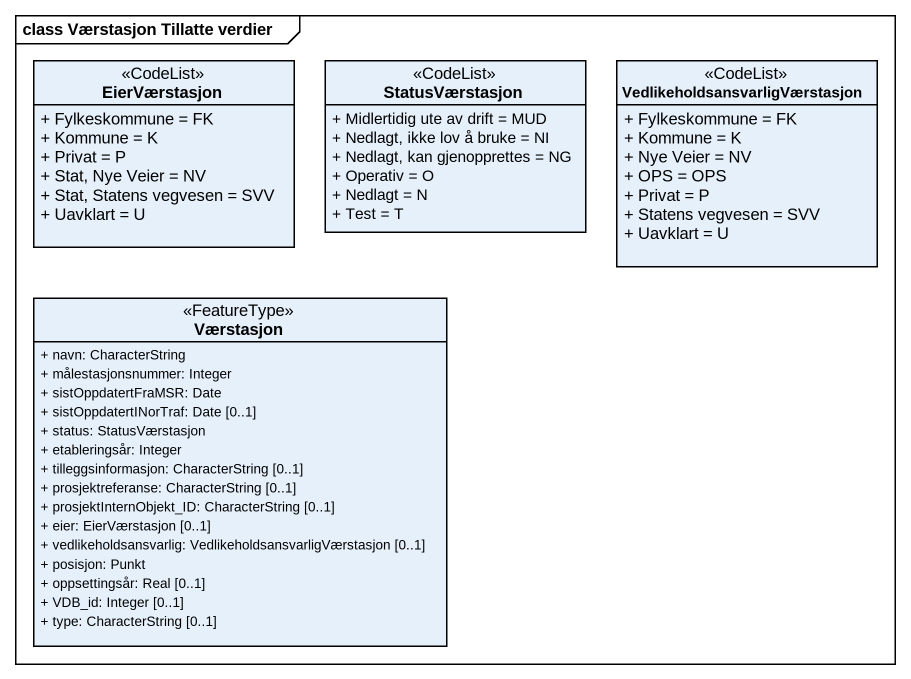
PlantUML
@startuml
mainframe class Værstasjon Tillatte verdier
hide circle
hide empty members
skinparam classAttributeIconSize 0
class EierVærstasjon <<CodeList>> {
  + Fylkeskommune = FK
  + Kommune = K
  + Privat = P
  + Stat, Nye Veier = NV
  + Stat, Statens vegvesen = SVV
  + Uavklart = U
}
class StatusVærstasjon <<CodeList>> {
  + Midlertidig ute av drift = MUD
  + Nedlagt, ikke lov å bruke = NI
  + Nedlagt, kan gjenopprettes = NG
  + Operativ = O
  + Nedlagt = N
  + Test = T
}
class "VedlikeholdsansvarligVærstasjon" as VedlikeholdsansvarligVærstas <<CodeList>> {
  + Fylkeskommune = FK
  + Kommune = K
  + Nye Veier = NV
  + OPS = OPS
  + Privat = P
  + Statens vegvesen = SVV
  + Uavklart = U
}
class Værstasjon <<FeatureType>> {
  + navn: CharacterString
  + målestasjonsnummer: Integer
  + sistOppdatertFraMSR: Date
  + sistOppdatertINorTraf: Date [0..1]
  + status: StatusVærstasjon
  + etableringsår: Integer
  + tilleggsinformasjon: CharacterString [0..1]
  + prosjektreferanse: CharacterString [0..1]
  + prosjektInternObjekt_ID: CharacterString [0..1]
  + eier: EierVærstasjon [0..1]
  + vedlikeholdsansvarlig: VedlikeholdsansvarligVærstasjon [0..1]
  + posisjon: Punkt
  + oppsettingsår: Real [0..1]
  + VDB_id: Integer [0..1]
  + type: CharacterString [0..1]
}
@enduml
